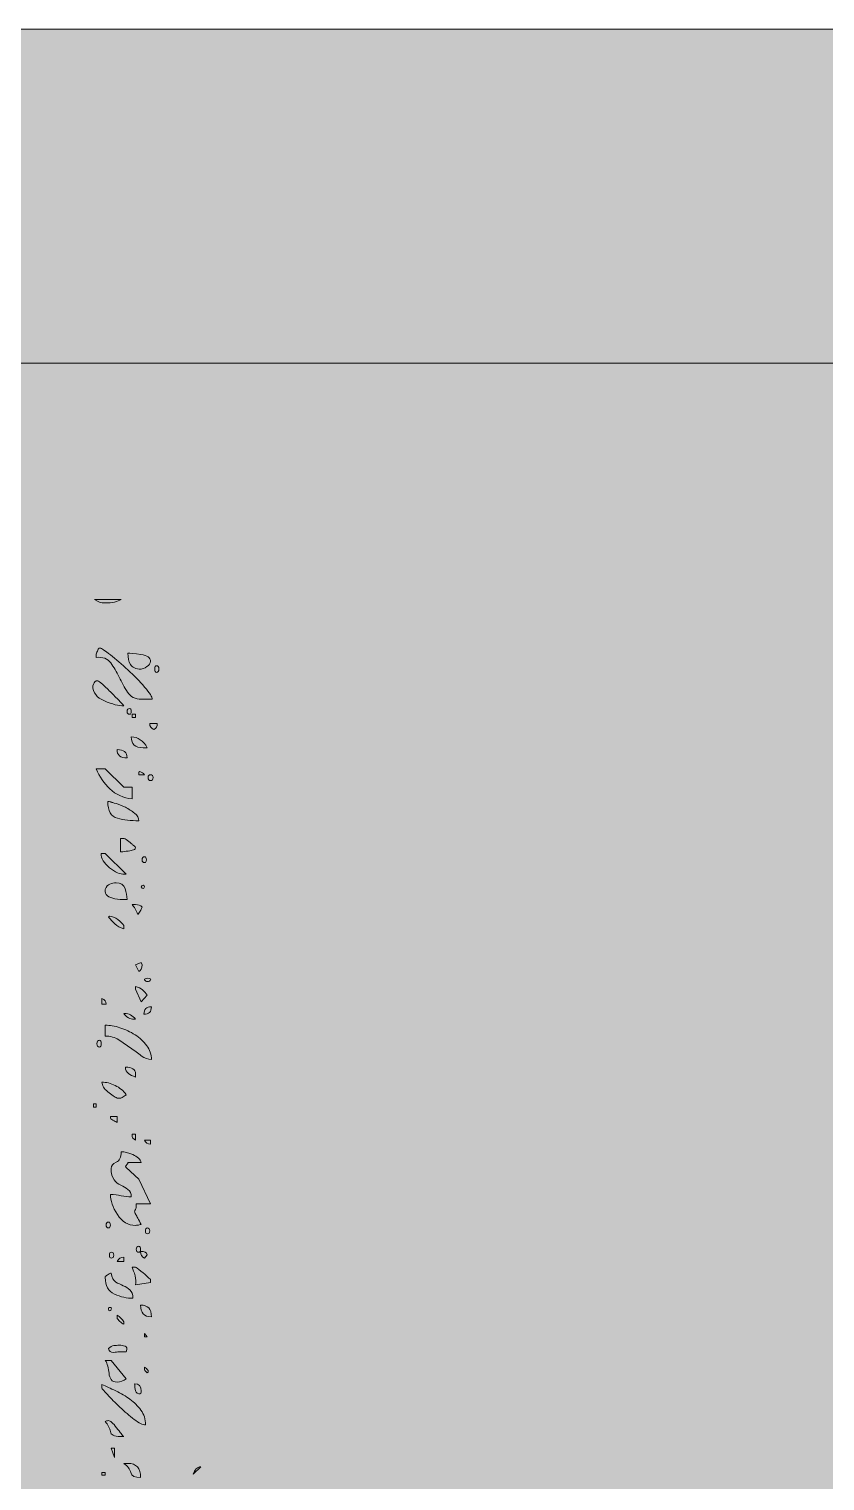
# Model space of a CAD drawing. Extents: x 885 to 2116, y -2379 to -620.
# Drawn here: x 1210.2 to 1293.7, y -772.7 to -620.2 of the extents above; entities that cross this region are included whole.
import ezdxf

# ---------------------------------------------------------------- set-up
doc = ezdxf.new("R2010")
doc.units = 0
doc.header["$MEASUREMENT"] = 0
doc.layers.add('Layer 1', color=7, linetype='Continuous')

# ---------------------------------------------------------------- blocks, each defined once
blk = doc.blocks.new('block 4')
at = {"layer": 'Layer 1', "true_color": 0x2e3543}
h = blk.add_hatch(color=159, dxfattribs=at)
h.dxf.hatch_style = 2
h.paths.add_polyline_path([(2116.11, -2379.24), (884.79, -2379.24), (884.79, -620.21), (2116.11, -620.21)])
at = {"layer": 'Layer 1', "lineweight": 0}
blk.add_lwpolyline([(2116.11, -2379.24), (884.79, -2379.24), (884.79, -620.21), (2116.11, -620.21), (2116.11, -2379.24)], dxfattribs=at)
blk = doc.blocks.new('block 3')
at = {"layer": 'Layer 1'}
blk.add_blockref('block 4', (0, 0), dxfattribs=at)
blk = doc.blocks.new('block 5')
at = {"layer": 'Layer 1', "lineweight": 0}
for points in [[(1220.99, -692.55), (1220.99, -692.2), (1221.35, -692.2), (1221.35, -692.55), (1220.99, -692.55)], [(1216.95, -733.13), (1217.21, -733.13), (1217.21, -733.48), (1216.95, -733.48), (1216.95, -733.13)], [(1222.31, -757.6), (1222.31, -757.25), (1222.58, -757.6), (1222.31, -757.6)], [(1219.14, -769.31), (1219.14, -770.27), (1218.79, -769.31), (1219.14, -769.31)], [(1218.18, -771.86), (1218.18, -772.12), (1217.83, -772.12), (1217.83, -771.86), (1218.18, -771.86)]]:
    blk.add_lwpolyline(points, dxfattribs=at)
for points, knots in [([(2085.86, -929.01), (2085.63, -928.87), (2085.41, -928.75), (2085.18, -928.61), (2085.18, -928.61), (2085.18, -716.49), (2085.18, -716.49), (2085.18, -682.75), (2057.73, -655.31), (2024, -655.31), (2024, -655.31), (976.9, -655.31), (976.9, -655.31), (943.16, -655.31), (915.72, -682.75), (915.72, -716.49), (915.72, -716.49), (915.72, -928.61), (915.72, -928.61), (915.49, -928.75), (915.27, -928.87), (915.04, -929.01), (915.04, -929.01), (915.28, -929.05), (915.72, -929.14), (915.72, -929.14), (915.72, -2282.96), (915.72, -2282.96), (915.72, -2316.7), (943.16, -2344.14), (976.9, -2344.14), (976.9, -2344.14), (2024, -2344.14), (2024, -2344.14), (2057.73, -2344.14), (2085.18, -2316.7), (2085.18, -2282.96), (2085.18, -2282.96), (2085.18, -929.14), (2085.18, -929.14), (2085.62, -929.05), (2085.86, -929.01), (2085.86, -929.01)], [0, 0, 0, 0, 1, 1, 1, 2, 2, 2, 3, 3, 3, 4, 4, 4, 5, 5, 5, 6, 6, 6, 7, 7, 7, 8, 8, 8, 9, 9, 9, 10, 10, 10, 11, 11, 11, 12, 12, 12, 13, 13, 13, 14, 14, 14, 14]), ([(1218.18, -680.5), (1217.74, -680.5), (1217.37, -680.36), (1217.05, -680.13), (1217.05, -680.13), (1219.86, -680.13), (1219.86, -680.13), (1219.45, -680.37), (1218.9, -680.5), (1218.18, -680.5)], [0, 0, 0, 0, 1, 1, 1, 2, 2, 2, 3, 3, 3, 3]), ([(1221.96, -690.62), (1221.32, -690.62), (1220.83, -690.37), (1220.51, -689.87), (1220.19, -689.37), (1219.89, -688.84), (1219.63, -688.29), (1219.37, -687.73), (1219.07, -687.23), (1218.75, -686.79), (1218.43, -686.35), (1217.91, -686.16), (1217.21, -686.22), (1217.21, -686.22), (1217.21, -685.87), (1217.21, -685.87), (1217.27, -685.75), (1217.33, -685.62), (1217.39, -685.47), (1217.44, -685.32), (1217.5, -685.25), (1217.56, -685.25), (1217.56, -685.25), (1217.65, -685.25), (1217.65, -685.25), (1217.77, -685.25), (1218.12, -685.49), (1218.71, -685.96), (1219.29, -686.42), (1219.91, -686.95), (1220.55, -687.54), (1221.2, -688.12), (1221.79, -688.73), (1222.31, -689.34), (1222.84, -689.96), (1223.11, -690.39), (1223.11, -690.62), (1223.11, -690.62), (1221.96, -690.62), (1221.96, -690.62)], [0, 0, 0, 0, 1, 1, 1, 2, 2, 2, 3, 3, 3, 4, 4, 4, 5, 5, 5, 6, 6, 6, 7, 7, 7, 8, 8, 8, 9, 9, 9, 10, 10, 10, 11, 11, 11, 12, 12, 12, 13, 13, 13, 13]), ([(1220.55, -685.78), (1220.79, -685.78), (1221.24, -685.82), (1221.92, -685.91), (1222.59, -686), (1222.93, -686.25), (1222.93, -686.66), (1222.93, -686.83), (1222.8, -687.01), (1222.53, -687.19), (1222.27, -687.36), (1222.08, -687.45), (1221.96, -687.45), (1221.37, -687.45), (1220.99, -687.29), (1220.82, -686.97), (1220.64, -686.64), (1220.55, -686.25), (1220.55, -685.78)], [0, 0, 0, 0, 1, 1, 1, 2, 2, 2, 3, 3, 3, 4, 4, 4, 5, 5, 5, 6, 6, 6, 6]), ([(1223.55, -687.8), (1223.43, -687.8), (1223.37, -687.69), (1223.37, -687.45), (1223.37, -687.22), (1223.43, -687.1), (1223.55, -687.1), (1223.72, -687.1), (1223.81, -687.22), (1223.81, -687.45), (1223.81, -687.69), (1223.72, -687.8), (1223.55, -687.8)], [0, 0, 0, 0, 1, 1, 1, 2, 2, 2, 3, 3, 3, 4, 4, 4, 4]), ([(1216.95, -689.03), (1216.95, -688.98), (1217.03, -688.86), (1217.21, -688.68), (1217.21, -688.68), (1217.39, -688.68), (1217.39, -688.68), (1217.44, -688.68), (1217.62, -688.82), (1217.91, -689.08), (1218.21, -689.34), (1218.52, -689.64), (1218.84, -689.96), (1219.16, -690.28), (1219.45, -690.58), (1219.72, -690.84), (1219.98, -691.1), (1220.11, -691.26), (1220.11, -691.32), (1219.59, -691.32), (1218.91, -691.15), (1218.09, -690.79), (1217.27, -690.44), (1216.86, -689.92), (1216.86, -689.21), (1216.86, -689.21), (1216.95, -689.03), (1216.95, -689.03)], [0, 0, 0, 0, 1, 1, 1, 2, 2, 2, 3, 3, 3, 4, 4, 4, 5, 5, 5, 6, 6, 6, 7, 7, 7, 8, 8, 8, 9, 9, 9, 9]), ([(1220.47, -691.9), (1220.47, -691.69), (1220.55, -691.59), (1220.73, -691.59), (1220.85, -691.59), (1220.91, -691.69), (1220.91, -691.9), (1220.91, -692.1), (1220.85, -692.2), (1220.73, -692.2), (1220.55, -692.2), (1220.47, -692.1), (1220.47, -691.9)], [0, 0, 0, 0, 1, 1, 1, 2, 2, 2, 3, 3, 3, 4, 4, 4, 4]), ([(1222.84, -693.17), (1222.84, -693.17), (1223.64, -693.17), (1223.64, -693.17), (1223.64, -693.46), (1223.52, -693.67), (1223.28, -693.79), (1222.99, -693.67), (1222.84, -693.46), (1222.84, -693.17)], [0, 0, 0, 0, 1, 1, 1, 2, 2, 2, 3, 3, 3, 3]), ([(1222.14, -695.72), (1221.32, -695.72), (1220.91, -695.34), (1220.91, -694.58), (1221.61, -694.58), (1222.17, -694.96), (1222.58, -695.72), (1222.58, -695.72), (1222.14, -695.72), (1222.14, -695.72)], [0, 0, 0, 0, 1, 1, 1, 2, 2, 2, 3, 3, 3, 3]), ([(1219.41, -695.9), (1220.11, -695.9), (1220.47, -696.2), (1220.47, -696.78), (1219.76, -696.78), (1219.41, -696.49), (1219.41, -695.9)], [0, 0, 0, 0, 1, 1, 1, 2, 2, 2, 2]), ([(1220.99, -699.86), (1220.99, -699.86), (1220.99, -701.09), (1220.99, -701.09), (1220.06, -700.97), (1219.28, -700.63), (1218.66, -700.04), (1218.05, -699.45), (1217.56, -698.75), (1217.21, -697.92), (1217.21, -697.92), (1218.18, -697.92), (1218.18, -697.92), (1218.18, -697.92), (1220.11, -699.86), (1220.11, -699.86), (1220.11, -699.86), (1220.99, -699.86), (1220.99, -699.86)], [0, 0, 0, 0, 1, 1, 1, 2, 2, 2, 3, 3, 3, 4, 4, 4, 5, 5, 5, 6, 6, 6, 6]), ([(1221.7, -698.54), (1221.7, -698.54), (1221.7, -698.28), (1221.7, -698.28), (1221.7, -698.28), (1221.79, -698.19), (1221.79, -698.19), (1221.79, -698.19), (1221.96, -698.28), (1221.96, -698.28), (1222.02, -698.28), (1222.14, -698.36), (1222.31, -698.54), (1222.31, -698.54), (1221.7, -698.54), (1221.7, -698.54)], [0, 0, 0, 0, 1, 1, 1, 2, 2, 2, 3, 3, 3, 4, 4, 4, 5, 5, 5, 5]), ([(1223.19, -698.85), (1223.19, -699.06), (1223.11, -699.16), (1222.93, -699.16), (1222.76, -699.16), (1222.67, -699.06), (1222.67, -698.85), (1222.67, -698.64), (1222.76, -698.54), (1222.93, -698.54), (1223.11, -698.54), (1223.19, -698.64), (1223.19, -698.85)], [0, 0, 0, 0, 1, 1, 1, 2, 2, 2, 3, 3, 3, 4, 4, 4, 4]), ([(1219.45, -703.12), (1218.78, -702.94), (1218.44, -702.36), (1218.44, -701.36), (1218.68, -701.36), (1218.79, -701.39), (1218.79, -701.44), (1218.85, -701.44), (1219.03, -701.49), (1219.32, -701.58), (1219.61, -701.67), (1219.94, -701.8), (1220.29, -701.97), (1220.64, -702.15), (1220.96, -702.36), (1221.26, -702.59), (1221.55, -702.82), (1221.7, -703.09), (1221.7, -703.38), (1220.87, -703.38), (1220.13, -703.29), (1219.45, -703.12)], [0, 0, 0, 0, 1, 1, 1, 2, 2, 2, 3, 3, 3, 4, 4, 4, 5, 5, 5, 6, 6, 6, 7, 7, 7, 7]), ([(1220.38, -706.59), (1220.08, -706.63), (1219.88, -706.64), (1219.76, -706.64), (1219.76, -706.64), (1219.76, -705.23), (1219.76, -705.23), (1219.76, -705.23), (1220.11, -705.23), (1220.11, -705.23), (1220.17, -705.23), (1220.3, -705.3), (1220.51, -705.45), (1220.71, -705.6), (1220.87, -705.73), (1220.99, -705.85), (1221.05, -705.91), (1221.13, -705.97), (1221.21, -706.02), (1221.3, -706.08), (1221.35, -706.14), (1221.35, -706.2), (1221.35, -706.38), (1221.23, -706.46), (1220.99, -706.46), (1220.87, -706.52), (1220.67, -706.57), (1220.38, -706.59)], [0, 0, 0, 0, 1, 1, 1, 2, 2, 2, 3, 3, 3, 4, 4, 4, 5, 5, 5, 6, 6, 6, 7, 7, 7, 8, 8, 8, 9, 9, 9, 9]), ([(1220.38, -709.01), (1220.38, -709.01), (1220.2, -709.01), (1220.2, -709.01), (1219.73, -709.01), (1219.2, -708.78), (1218.62, -708.31), (1218.03, -707.84), (1217.74, -707.34), (1217.74, -706.82), (1217.74, -706.82), (1218.18, -706.82), (1218.18, -706.82), (1218.18, -706.82), (1220.38, -709.01), (1220.38, -709.01)], [0, 0, 0, 0, 1, 1, 1, 2, 2, 2, 3, 3, 3, 4, 4, 4, 5, 5, 5, 5]), ([(1222.05, -707.48), (1222.05, -707.27), (1222.14, -707.17), (1222.31, -707.17), (1222.43, -707.17), (1222.49, -707.27), (1222.49, -707.48), (1222.49, -707.68), (1222.43, -707.78), (1222.31, -707.78), (1222.14, -707.78), (1222.05, -707.68), (1222.05, -707.48)], [0, 0, 0, 0, 1, 1, 1, 2, 2, 2, 3, 3, 3, 4, 4, 4, 4]), ([(1219.19, -711.57), (1218.87, -711.51), (1218.6, -711.41), (1218.4, -711.26), (1218.19, -711.11), (1218.12, -710.89), (1218.18, -710.6), (1218.29, -710.3), (1218.46, -710.11), (1218.66, -710.03), (1218.87, -709.94), (1219.09, -709.9), (1219.32, -709.9), (1219.79, -709.9), (1220.1, -710.1), (1220.25, -710.51), (1220.39, -710.92), (1220.47, -711.3), (1220.47, -711.66), (1219.94, -711.66), (1219.51, -711.63), (1219.19, -711.57)], [0, 0, 0, 0, 1, 1, 1, 2, 2, 2, 3, 3, 3, 4, 4, 4, 5, 5, 5, 6, 6, 6, 7, 7, 7, 7]), ([(1221.96, -710.34), (1221.96, -710.22), (1222.02, -710.16), (1222.14, -710.16), (1222.26, -710.16), (1222.31, -710.22), (1222.31, -710.34), (1222.2, -710.57), (1222.08, -710.57), (1221.96, -710.34)], [0, 0, 0, 0, 1, 1, 1, 2, 2, 2, 3, 3, 3, 3]), ([(1221.61, -713.24), (1221.49, -713.01), (1221.39, -712.8), (1221.3, -712.62), (1221.21, -712.45), (1221.11, -712.3), (1220.99, -712.19), (1220.99, -712.19), (1221.35, -712.19), (1221.35, -712.19), (1221.64, -712.19), (1221.88, -712.27), (1222.05, -712.45), (1221.99, -712.62), (1221.84, -712.89), (1221.61, -713.24)], [0, 0, 0, 0, 1, 1, 1, 2, 2, 2, 3, 3, 3, 4, 4, 4, 5, 5, 5, 5]), ([(1220.11, -714.38), (1220.11, -714.38), (1220.11, -714.74), (1220.11, -714.74), (1219.76, -714.62), (1219.45, -714.44), (1219.19, -714.21), (1218.93, -713.97), (1218.71, -713.74), (1218.53, -713.5), (1218.53, -713.5), (1218.62, -713.42), (1218.62, -713.42), (1218.91, -713.42), (1219.2, -713.53), (1219.5, -713.77), (1219.79, -714), (1220, -714.21), (1220.11, -714.38)], [0, 0, 0, 0, 1, 1, 1, 2, 2, 2, 3, 3, 3, 4, 4, 4, 5, 5, 5, 6, 6, 6, 6]), ([(1222.05, -718.52), (1222.05, -718.87), (1221.93, -719.11), (1221.7, -719.23), (1221.7, -719.23), (1221.35, -718.52), (1221.35, -718.52), (1221.35, -718.52), (1221.96, -718.26), (1221.96, -718.26), (1221.96, -718.26), (1222.05, -718.52), (1222.05, -718.52)], [0, 0, 0, 0, 1, 1, 1, 2, 2, 2, 3, 3, 3, 4, 4, 4, 4]), ([(1222.62, -720.28), (1222.47, -720.28), (1222.37, -720.22), (1222.31, -720.1), (1222.26, -719.99), (1222.36, -719.93), (1222.62, -719.93), (1222.89, -719.93), (1222.99, -719.99), (1222.93, -720.1), (1222.87, -720.22), (1222.77, -720.28), (1222.62, -720.28)], [0, 0, 0, 0, 1, 1, 1, 2, 2, 2, 3, 3, 3, 4, 4, 4, 4]), ([(1222.58, -721.69), (1222.58, -721.69), (1221.96, -722.39), (1221.96, -722.39), (1221.96, -722.39), (1221.35, -721.07), (1221.35, -721.07), (1221.35, -721.07), (1221.35, -720.81), (1221.35, -720.81), (1221.64, -720.87), (1221.89, -720.99), (1222.09, -721.16), (1222.3, -721.34), (1222.46, -721.51), (1222.58, -721.69)], [0, 0, 0, 0, 1, 1, 1, 2, 2, 2, 3, 3, 3, 4, 4, 4, 5, 5, 5, 5]), ([(1218.26, -722.66), (1218.26, -722.66), (1217.83, -722.66), (1217.83, -722.66), (1217.83, -722.66), (1217.83, -722.04), (1217.83, -722.04), (1218.12, -722.16), (1218.26, -722.36), (1218.26, -722.66)], [0, 0, 0, 0, 1, 1, 1, 2, 2, 2, 3, 3, 3, 3]), ([(1222.23, -723.71), (1222.23, -723.19), (1222.49, -722.92), (1223.02, -722.92), (1223.02, -723.45), (1222.76, -723.71), (1222.23, -723.71)], [0, 0, 0, 0, 1, 1, 1, 2, 2, 2, 2]), ([(1221.17, -724.24), (1220.99, -724.24), (1220.8, -724.18), (1220.6, -724.07), (1220.39, -723.95), (1220.23, -723.8), (1220.11, -723.62), (1220.11, -723.62), (1220.2, -723.62), (1220.2, -723.62), (1220.67, -723.62), (1221.05, -723.83), (1221.35, -724.24), (1221.35, -724.24), (1221.17, -724.24), (1221.17, -724.24)], [0, 0, 0, 0, 1, 1, 1, 2, 2, 2, 3, 3, 3, 4, 4, 4, 5, 5, 5, 5]), ([(1221.96, -728.07), (1221.61, -727.81), (1221.23, -727.53), (1220.82, -727.23), (1220.41, -726.94), (1220, -726.66), (1219.59, -726.4), (1219.18, -726.14), (1218.71, -726), (1218.18, -726), (1218.18, -726), (1218.18, -724.86), (1218.18, -724.86), (1218.65, -724.86), (1219.16, -724.95), (1219.72, -725.12), (1220.28, -725.3), (1220.8, -725.55), (1221.3, -725.87), (1221.8, -726.19), (1222.21, -726.57), (1222.53, -727.01), (1222.86, -727.46), (1223.02, -727.94), (1223.02, -728.47), (1222.67, -728.47), (1222.31, -728.33), (1221.96, -728.07)], [0, 0, 0, 0, 1, 1, 1, 2, 2, 2, 3, 3, 3, 4, 4, 4, 5, 5, 5, 6, 6, 6, 7, 7, 7, 8, 8, 8, 9, 9, 9, 9]), ([(1217.56, -727.15), (1217.39, -727.15), (1217.3, -727.03), (1217.3, -726.8), (1217.3, -726.56), (1217.39, -726.44), (1217.56, -726.44), (1217.68, -726.44), (1217.74, -726.56), (1217.74, -726.8), (1217.74, -727.03), (1217.68, -727.15), (1217.56, -727.15)], [0, 0, 0, 0, 1, 1, 1, 2, 2, 2, 3, 3, 3, 4, 4, 4, 4]), ([(1221.35, -730.32), (1221.05, -730.2), (1220.8, -730.07), (1220.6, -729.92), (1220.39, -729.77), (1220.29, -729.55), (1220.29, -729.26), (1220.99, -729.26), (1221.35, -729.49), (1221.35, -729.96), (1221.35, -729.96), (1221.35, -730.32), (1221.35, -730.32)], [0, 0, 0, 0, 1, 1, 1, 2, 2, 2, 3, 3, 3, 4, 4, 4, 4]), ([(1220.38, -732.16), (1220.32, -732.22), (1220.22, -732.29), (1220.07, -732.38), (1219.92, -732.47), (1219.82, -732.52), (1219.76, -732.52), (1219.76, -732.52), (1219.41, -732.52), (1219.41, -732.52), (1219.18, -732.4), (1218.85, -732.18), (1218.44, -731.85), (1218.03, -731.53), (1217.83, -731.19), (1217.83, -730.84), (1218.29, -730.84), (1218.76, -730.96), (1219.23, -731.19), (1219.7, -731.43), (1220.08, -731.75), (1220.38, -732.16)], [0, 0, 0, 0, 1, 1, 1, 2, 2, 2, 3, 3, 3, 4, 4, 4, 5, 5, 5, 6, 6, 6, 7, 7, 7, 7]), ([(1218.71, -734.45), (1218.71, -734.45), (1219.41, -734.45), (1219.41, -734.45), (1219.41, -734.45), (1219.41, -735.07), (1219.41, -735.07), (1219.29, -735.01), (1219.14, -734.94), (1218.97, -734.85), (1218.79, -734.76), (1218.71, -734.63), (1218.71, -734.45)], [0, 0, 0, 0, 1, 1, 1, 2, 2, 2, 3, 3, 3, 4, 4, 4, 4]), ([(1220.99, -736.3), (1220.99, -736.3), (1221.35, -736.3), (1221.35, -736.3), (1221.35, -736.3), (1221.35, -736.92), (1221.35, -736.92), (1221.11, -736.86), (1220.99, -736.65), (1220.99, -736.3)], [0, 0, 0, 0, 1, 1, 1, 2, 2, 2, 3, 3, 3, 3]), ([(1220.38, -739.82), (1220.38, -739.82), (1221.7, -741.05), (1221.7, -741.05), (1221.7, -741.05), (1222.93, -743.61), (1222.93, -743.61), (1222.93, -743.61), (1221.43, -743.61), (1221.43, -743.61), (1221.43, -743.96), (1221.4, -744.16), (1221.35, -744.22), (1221.29, -744.28), (1221.26, -744.34), (1221.26, -744.4), (1221.26, -744.46), (1221.3, -744.57), (1221.39, -744.75), (1221.48, -744.93), (1221.67, -745.28), (1221.96, -745.8), (1221.9, -745.8), (1221.8, -745.82), (1221.65, -745.85), (1221.51, -745.88), (1221.4, -745.89), (1221.35, -745.89), (1220.58, -745.89), (1219.95, -745.51), (1219.45, -744.75), (1218.95, -743.99), (1218.71, -743.28), (1218.71, -742.64), (1219.12, -742.64), (1219.5, -742.68), (1219.85, -742.77), (1220.2, -742.86), (1220.55, -742.9), (1220.91, -742.9), (1220.91, -742.55), (1220.79, -742.28), (1220.55, -742.11), (1220.32, -741.93), (1220.07, -741.79), (1219.81, -741.67), (1219.54, -741.55), (1219.31, -741.36), (1219.1, -741.1), (1218.9, -740.83), (1218.79, -740.44), (1218.79, -739.91), (1218.79, -739.62), (1218.97, -739.39), (1219.32, -739.25), (1219.67, -739.1), (1219.85, -738.74), (1219.85, -738.15), (1220.2, -738.15), (1220.61, -738.25), (1221.08, -738.46), (1221.55, -738.66), (1221.84, -738.94), (1221.96, -739.29), (1221.96, -739.29), (1220.55, -739.29), (1220.55, -739.29), (1220.55, -739.35), (1220.52, -739.41), (1220.47, -739.47), (1220.29, -739.65), (1220.26, -739.76), (1220.38, -739.82)], [0, 0, 0, 0, 1, 1, 1, 2, 2, 2, 3, 3, 3, 4, 4, 4, 5, 5, 5, 6, 6, 6, 7, 7, 7, 8, 8, 8, 9, 9, 9, 10, 10, 10, 11, 11, 11, 12, 12, 12, 13, 13, 13, 14, 14, 14, 15, 15, 15, 16, 16, 16, 17, 17, 17, 18, 18, 18, 19, 19, 19, 20, 20, 20, 21, 21, 21, 22, 22, 22, 23, 23, 23, 24, 24, 24, 24]), ([(1222.31, -736.92), (1222.31, -736.92), (1222.93, -736.92), (1222.93, -736.92), (1222.93, -736.92), (1222.93, -737.36), (1222.93, -737.36), (1222.64, -737.36), (1222.43, -737.21), (1222.31, -736.92)], [0, 0, 0, 0, 1, 1, 1, 2, 2, 2, 3, 3, 3, 3]), ([(1218.53, -746.16), (1218.35, -746.16), (1218.26, -746.05), (1218.26, -745.85), (1218.26, -745.65), (1218.35, -745.54), (1218.53, -745.54), (1218.65, -745.54), (1218.71, -745.65), (1218.71, -745.85), (1218.71, -746.05), (1218.65, -746.16), (1218.53, -746.16)], [0, 0, 0, 0, 1, 1, 1, 2, 2, 2, 3, 3, 3, 4, 4, 4, 4]), ([(1222.4, -746.47), (1222.4, -746.26), (1222.46, -746.16), (1222.58, -746.16), (1222.76, -746.16), (1222.84, -746.26), (1222.84, -746.47), (1222.84, -746.67), (1222.76, -746.77), (1222.58, -746.77), (1222.46, -746.77), (1222.4, -746.67), (1222.4, -746.47)], [0, 0, 0, 0, 1, 1, 1, 2, 2, 2, 3, 3, 3, 4, 4, 4, 4]), ([(1218.79, -748.71), (1218.97, -748.71), (1219.06, -748.81), (1219.06, -749.02), (1219.06, -749.23), (1218.97, -749.33), (1218.79, -749.33), (1218.68, -749.33), (1218.62, -749.23), (1218.62, -749.02), (1218.62, -748.81), (1218.68, -748.71), (1218.79, -748.71)], [0, 0, 0, 0, 1, 1, 1, 2, 2, 2, 3, 3, 3, 4, 4, 4, 4]), ([(1221.7, -748.71), (1221.52, -748.71), (1221.43, -748.61), (1221.43, -748.4), (1221.43, -748.2), (1221.52, -748.09), (1221.7, -748.09), (1221.82, -748.09), (1221.88, -748.2), (1221.88, -748.4), (1221.88, -748.61), (1221.82, -748.71), (1221.7, -748.71)], [0, 0, 0, 0, 1, 1, 1, 2, 2, 2, 3, 3, 3, 4, 4, 4, 4]), ([(1222.58, -748.98), (1222.58, -748.98), (1222.31, -749.33), (1222.31, -749.33), (1222.02, -749.21), (1221.88, -748.98), (1221.88, -748.62), (1222.28, -748.62), (1222.52, -748.74), (1222.58, -748.98)], [0, 0, 0, 0, 1, 1, 1, 2, 2, 2, 3, 3, 3, 3]), ([(1219.41, -749.68), (1219.59, -749.38), (1219.82, -749.24), (1220.11, -749.24), (1220.11, -749.24), (1220.11, -749.68), (1220.11, -749.68), (1220.11, -749.68), (1219.41, -749.68), (1219.41, -749.68)], [0, 0, 0, 0, 1, 1, 1, 2, 2, 2, 3, 3, 3, 3]), ([(1221.35, -752.14), (1221.4, -751.85), (1221.39, -751.53), (1221.3, -751.18), (1221.21, -750.82), (1221.11, -750.53), (1220.99, -750.29), (1220.99, -750.29), (1221.35, -750.29), (1221.35, -750.29), (1221.4, -750.29), (1221.59, -750.43), (1221.92, -750.69), (1222.24, -750.95), (1222.46, -751.14), (1222.58, -751.26), (1222.58, -751.26), (1222.76, -751.44), (1222.76, -751.44), (1222.81, -751.5), (1222.87, -751.53), (1222.93, -751.53), (1222.93, -751.53), (1222.93, -751.88), (1222.93, -751.88), (1222.93, -751.88), (1221.35, -752.14), (1221.35, -752.14)], [0, 0, 0, 0, 1, 1, 1, 2, 2, 2, 3, 3, 3, 4, 4, 4, 5, 5, 5, 6, 6, 6, 7, 7, 7, 8, 8, 8, 9, 9, 9, 9]), ([(1218.49, -751.04), (1218.63, -750.95), (1218.73, -750.91), (1218.79, -750.91), (1218.85, -751.38), (1219.01, -751.69), (1219.28, -751.84), (1219.54, -751.98), (1219.81, -752.11), (1220.07, -752.23), (1220.33, -752.35), (1220.57, -752.5), (1220.77, -752.67), (1220.98, -752.85), (1221.08, -753.14), (1221.08, -753.55), (1220.44, -753.55), (1219.79, -753.41), (1219.14, -753.11), (1218.5, -752.82), (1218.18, -752.23), (1218.18, -751.35), (1218.18, -751.35), (1218.18, -751.26), (1218.18, -751.26), (1218.24, -751.2), (1218.34, -751.13), (1218.49, -751.04)], [0, 0, 0, 0, 1, 1, 1, 2, 2, 2, 3, 3, 3, 4, 4, 4, 5, 5, 5, 6, 6, 6, 7, 7, 7, 8, 8, 8, 9, 9, 9, 9]), ([(1218.53, -754.7), (1218.47, -754.58), (1218.52, -754.52), (1218.66, -754.52), (1218.81, -754.52), (1218.85, -754.58), (1218.79, -754.7), (1218.79, -754.81), (1218.75, -754.87), (1218.66, -754.87), (1218.57, -754.87), (1218.53, -754.81), (1218.53, -754.7)], [0, 0, 0, 0, 1, 1, 1, 2, 2, 2, 3, 3, 3, 4, 4, 4, 4]), ([(1221.88, -754.26), (1222.64, -754.26), (1223.02, -754.67), (1223.02, -755.49), (1222.26, -755.49), (1221.88, -755.08), (1221.88, -754.26)], [0, 0, 0, 0, 1, 1, 1, 2, 2, 2, 2]), ([(1219.41, -755.66), (1219.41, -755.66), (1219.41, -755.31), (1219.41, -755.31), (1219.7, -755.49), (1219.94, -755.72), (1220.11, -756.02), (1220.11, -756.02), (1220.11, -756.28), (1220.11, -756.28), (1220, -756.22), (1219.86, -756.12), (1219.72, -755.97), (1219.57, -755.83), (1219.47, -755.72), (1219.41, -755.66)], [0, 0, 0, 0, 1, 1, 1, 2, 2, 2, 3, 3, 3, 4, 4, 4, 5, 5, 5, 5]), ([(1219.06, -758.52), (1219.23, -758.5), (1219.44, -758.48), (1219.67, -758.48), (1219.85, -758.48), (1220.04, -758.51), (1220.25, -758.57), (1220.45, -758.63), (1220.49, -758.83), (1220.38, -759.18), (1220.38, -759.18), (1219.59, -759.18), (1219.59, -759.18), (1219.47, -759.18), (1219.28, -759.2), (1219.01, -759.23), (1218.75, -759.26), (1218.59, -759.13), (1218.53, -758.83), (1218.71, -758.65), (1218.88, -758.56), (1219.06, -758.52)], [0, 0, 0, 0, 1, 1, 1, 2, 2, 2, 3, 3, 3, 4, 4, 4, 5, 5, 5, 6, 6, 6, 7, 7, 7, 7]), ([(1218.79, -760.07), (1218.79, -760.07), (1220.38, -762), (1220.38, -762), (1220.08, -762.23), (1219.76, -762.35), (1219.41, -762.35), (1219.12, -762.35), (1218.91, -762.27), (1218.79, -762.09), (1218.68, -761.91), (1218.6, -761.69), (1218.57, -761.43), (1218.54, -761.17), (1218.5, -760.92), (1218.44, -760.68), (1218.38, -760.45), (1218.29, -760.24), (1218.18, -760.07), (1218.18, -760.07), (1218.79, -760.07), (1218.79, -760.07)], [0, 0, 0, 0, 1, 1, 1, 2, 2, 2, 3, 3, 3, 4, 4, 4, 5, 5, 5, 6, 6, 6, 7, 7, 7, 7]), ([(1222.58, -761.38), (1222.58, -761.38), (1222.4, -761.21), (1222.4, -761.21), (1222.34, -761.15), (1222.31, -761.09), (1222.31, -761.03), (1222.31, -761.03), (1222.31, -760.77), (1222.31, -760.77), (1222.31, -760.77), (1222.49, -760.94), (1222.49, -760.94), (1222.49, -760.94), (1222.58, -761.03), (1222.58, -761.03), (1222.58, -761.03), (1222.67, -761.12), (1222.67, -761.12), (1222.67, -761.12), (1222.67, -761.21), (1222.67, -761.21), (1222.67, -761.21), (1222.67, -761.3), (1222.67, -761.3), (1222.67, -761.3), (1222.58, -761.38), (1222.58, -761.38)], [0, 0, 0, 0, 1, 1, 1, 2, 2, 2, 3, 3, 3, 4, 4, 4, 5, 5, 5, 6, 6, 6, 7, 7, 7, 8, 8, 8, 9, 9, 9, 9]), ([(1221.21, -766.27), (1220.71, -765.89), (1220.22, -765.46), (1219.72, -764.99), (1219.22, -764.52), (1218.78, -764.08), (1218.4, -763.67), (1218.02, -763.26), (1217.83, -763.03), (1217.83, -762.97), (1217.83, -762.97), (1217.83, -762.62), (1217.83, -762.62), (1218.24, -762.79), (1218.72, -763.01), (1219.28, -763.28), (1219.83, -763.54), (1220.33, -763.84), (1220.77, -764.16), (1221.21, -764.48), (1221.59, -764.86), (1221.92, -765.3), (1222.24, -765.74), (1222.4, -766.26), (1222.4, -766.84), (1222.11, -766.84), (1221.71, -766.65), (1221.21, -766.27)], [0, 0, 0, 0, 1, 1, 1, 2, 2, 2, 3, 3, 3, 4, 4, 4, 5, 5, 5, 6, 6, 6, 7, 7, 7, 8, 8, 8, 9, 9, 9, 9]), ([(1221.7, -763.59), (1221.46, -763.53), (1221.33, -763.36), (1221.3, -763.1), (1221.27, -762.84), (1221.26, -762.65), (1221.26, -762.53), (1221.73, -762.53), (1221.96, -762.79), (1221.96, -763.32), (1221.96, -763.5), (1221.88, -763.59), (1221.7, -763.59)], [0, 0, 0, 0, 1, 1, 1, 2, 2, 2, 3, 3, 3, 4, 4, 4, 4]), ([(1218.71, -767.55), (1218.65, -767.19), (1218.47, -766.84), (1218.18, -766.49), (1218.24, -766.43), (1218.35, -766.4), (1218.53, -766.4), (1218.71, -766.4), (1218.98, -766.65), (1219.37, -767.15), (1219.75, -767.65), (1220, -767.96), (1220.11, -768.07), (1220.11, -768.07), (1219.76, -768.07), (1219.76, -768.07), (1219.12, -768.07), (1218.76, -767.9), (1218.71, -767.55)], [0, 0, 0, 0, 1, 1, 1, 2, 2, 2, 3, 3, 3, 4, 4, 4, 5, 5, 5, 6, 6, 6, 6]), ([(1220.55, -770.89), (1221.43, -770.89), (1221.88, -771.39), (1221.88, -772.39), (1221.29, -772.39), (1220.95, -772.21), (1220.86, -771.86), (1220.77, -771.51), (1220.52, -771.18), (1220.11, -770.89), (1220.11, -770.89), (1220.55, -770.89), (1220.55, -770.89)], [0, 0, 0, 0, 1, 1, 1, 2, 2, 2, 3, 3, 3, 4, 4, 4, 4]), ([(1227.42, -772.03), (1227.54, -771.56), (1227.8, -771.3), (1228.21, -771.24), (1228.21, -771.24), (1227.42, -772.03), (1227.42, -772.03)], [0, 0, 0, 0, 1, 1, 1, 2, 2, 2, 2])]:
    blk.add_open_spline(points, degree=3, knots=knots, dxfattribs=at)
blk = doc.blocks.new('block 2')
at = {"layer": 'Layer 1'}
for name in ['block 3', 'block 5']:
    blk.add_blockref(name, (0, 0), dxfattribs=at)

msp = doc.modelspace()

# ---------------------------------------------------------------- block references
at = {"layer": 'Layer 1'}
msp.add_blockref('block 2', (0, 0), dxfattribs=at)

doc.saveas('drawing.dxf')
